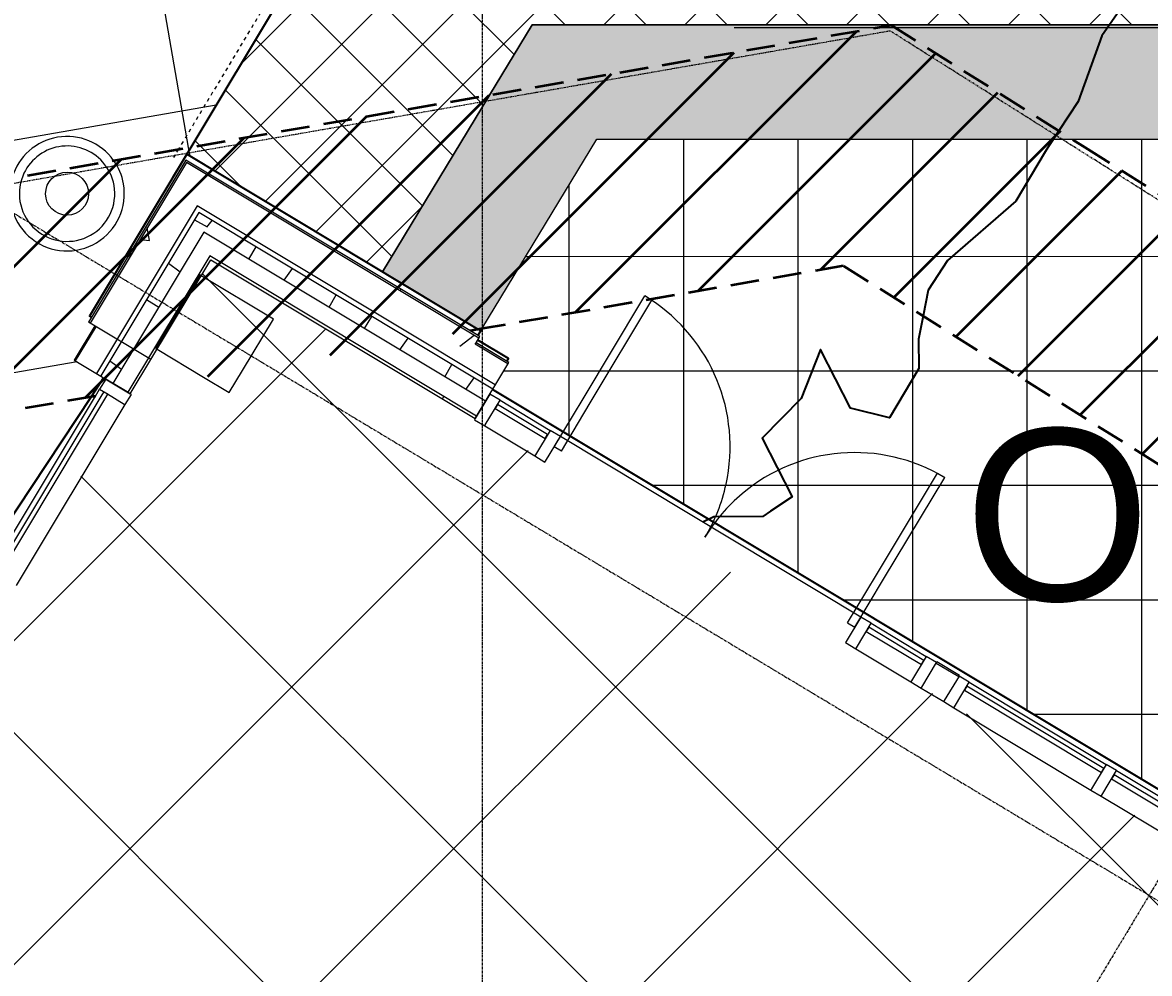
# Model space of a CAD drawing. Header units: inches. Extents: x 3268 to 7018, y 976 to 6708.
# Drawn here: x 5442.1 to 5678.3, y 5506.3 to 5705.6 of the extents above; entities that cross this region are included whole.
import ezdxf

# ---------------------------------------------------------------- set-up
doc = ezdxf.new("R2010")
doc.units = ezdxf.units.IN
doc.header["$MEASUREMENT"] = 0
for name, pattern in [('Double Dash 3_8_', [0.9999999999999999, 0.3749999999999999, -0.125, 0.125, -0.125, 0.125, -0.125]), ('Grid Line 1_2_', [0.8749999999999999, 0.4999999999999999, -0.125, 0.125, -0.125]), ('IMPORT-Dash 1_16_', [1.4999999999999996, 0.7499999999999998, -0.7499999999999998]), ('IMPORT-DASHED _2_', [8.999999999999996, 5.999999999999998, -2.999999999999999])]:
    doc.linetypes.add(name, pattern=pattern)
for name, color, linetype, lineweight in [('0-landscaping', 1, 'Continuous', 25), ('A-DETL-GENF', 92, 'Continuous', 9), ('A-DOOR', 31, 'Continuous', 9), ('A-FLOR', 192, 'Continuous', 9), ('A-GLAZ-CURT', 52, 'Continuous', 9), ('A-GLAZ-CWMG', 51, 'Continuous', 9), ('A-WALL', 113, 'Continuous', 9), ('A-WALL-PATT', 111, 'Continuous', 15), ('C-BLDG', 3, 'Continuous', 25), ('C-ESMT-STBK', 4, 'IMPORT-DASHED _2_', 35), ('C-PROP-LINE', 91, 'Double Dash 3_8_', 9), ('G-ANNO-TEXT', 231, 'Continuous', 9), ('L-PVMT-CONC-HATC', 252, 'Continuous', 15), ('L-SITE-PLANT-HATC', 81, 'Continuous', 13), ('L-SITE-SWLK', 220, 'Continuous', 25), ('L-SITE-TRSH-RECP', 2, 'Continuous', 15), ('L-SITE-WALL', 33, 'Continuous', 15), ('L-SITE-WALL-HATC', 71, 'Continuous', 15), ('S-COLS', 52, 'Continuous', 9), ('S-GRID', 1, 'Continuous', 9), ('site_dwg', 8, 'Continuous', 9)]:
    doc.layers.add(name, color=color, linetype=linetype, lineweight=lineweight)
doc.styles.add('Arial', font='arial.ttf', dxfattribs={"height": 36})
pattern_1 = [(45, (0, 0), (-32.04961485728027, 32.04961485728027), [])]
pattern_2 = [(49.99999999999999, (0, 0), (110.1714446362807, -9.63891797635685), [11.52, -126.72]), (355, (0, 0), (-21.31237393622492, 115.5371495156537), [9.216000000000001, -101.376]), (100.451, (9.181000000000001, -0.80323), (88.85991867697865, 105.897504039145), [9.79, -107.695]), (46.184, (0, 30.72), (163.9281911283317, -25.42496604507386), [17.28, -190.08]), (96.636, (13.661, 28.601), (143.5628771593347, 149.6257499721681), [14.686, -161.543]), (351.184, (0, 30.72), (143.5647285924248, 149.6237232332607), [13.824, -152.064]), (21, (15.36, 23.04), (91.68507647920484, -61.84256385372748), [11.52, -126.72]), (326, (15.36, 23.04), (37.37329933048201, 111.3835117876708), [9.216000000000001, -101.376]), (71.45100000000001, (23, 17.886), (129.0587647679424, 49.5399005406036), [9.79, -107.695]), (37.50000000000001, (0, 0), (1.867604689172044, 51.13223029288849), [5.069, -95.07799999999999, 5.069, -97.84299999999999, -101.76]), (37.50000000000001, (0, 0), (1.867604689172044, 51.13223029288849), [-203.059, 5.069, -96.691]), (7.499999999999999, (0, 0), (40.40721900969589, 60.58148342441334), [5.069, -53.606, 5.069, -92.774, -38.784]), (7.499999999999999, (0, 0), (40.40721900969589, 60.58148342441334), [-156.518, 5.069, -33.715]), (327.5, (-34.253, 0), (81.99472561414032, -3.464267954682455), [5.069, -33.331, 5.069, -114.739, -158.976]), (327.5, (-34.253, 0), (81.99472561414032, -3.464267954682455), [-158.208, 5.069, -153.907]), (317.5, (-49.613, 0), (89.57702895818312, 15.37635275430508), [5.069, -44.85100000000001, 5.069, -74.49600000000001, -112.896]), (317.5, (-49.613, 0), (89.57702895818312, 15.37635275430508), [-129.485, 5.069, -107.827])]

# ---------------------------------------------------------------- blocks, each defined once
blk = doc.blocks.new('WSP_5 Points - Structure_2022_rvt-1-Overall Retail Plan Opt 2')
at = {"layer": 'S-COLS', "color": 250, "lineweight": 13}
for p, q in [((5479.215346574208, 5652.743108434433), (5469.944661225826, 5637.314097021796)), ((5479.536784311033, 5652.549969156906), (5479.215346574208, 5652.743108434433)), ((5494.644357986846, 5643.472423086052), (5479.536784311033, 5652.549969156906)), ((5488.162998809938, 5632.685629990181), (5494.644357986846, 5643.472423086052)), ((5469.944661225826, 5637.314097021796), (5470.266098962652, 5637.120957744268)), ((5470.266098962652, 5637.120957744268), (5480.009897058334, 5631.266293188816)), ((5485.373672638464, 5628.043411673414), (5488.162998809938, 5632.685629990181)), ((5480.009897058334, 5631.266293188816), (5485.373672638464, 5628.043411673414))]:
    blk.add_line(p, q, dxfattribs=at)
blk = doc.blocks.new('Rectangular Mullion - 2_5_ x 6_ rectangular-V108-Overall Retail Plan Opt 2')
at = {"layer": 'A-GLAZ-CWMG'}
for p, q in [((-2.500000000000454, 3), (0, 3)), ((-2.500000000000454, -2.999999999966936), (-2.500000000000454, 3)), ((0, 3), (0, -2.999999999966936)), ((-2.500000000000454, -3.250000000000454), (-2.500000000000454, -2.999999999966936)), ((0, -3.250000000000454), (-2.500000000000454, -3.250000000000454)), ((0, -2.999999999966936), (0, -3.250000000000454))]:
    blk.add_line(p, q, dxfattribs=at)
blk = doc.blocks.new('System Panel - GLA-01 - Insulated Glass - Clear-7885789-Overall Retail Plan Opt 2')
at = {"layer": 'A-GLAZ-CURT'}
for p, q in [((16.74999999999909, -0.9999999999990904), (-16.74999999999909, -0.9999999999990904)), ((-16.74999999999909, -0.9999999999990904), (-16.74999999999909, -1.999999999999545)), ((-16.74999999999909, -1.999999999999545), (16.74999999999909, -1.999999999999545)), ((16.74999999999909, -1.999999999999545), (16.74999999999909, -0.9999999999990904))]:
    blk.add_line(p, q, dxfattribs=at)
blk = doc.blocks.new('Rectangular Mullion - 2_5_ x 6_ rectangular-7829085-Overall Retail Plan Opt 2')
at = {"layer": 'A-GLAZ-CWMG'}
for p, q in [((-1.250000000000909, 3), (1.250000000000909, 3)), ((-1.250000000000909, -2.999999999966936), (-1.250000000000909, 3)), ((1.250000000000909, 3), (1.250000000000909, -2.999999999966936)), ((-1.250000000000909, -3.250000000000454), (-1.250000000000909, -2.999999999966936)), ((1.250000000000909, -3.250000000000454), (-1.250000000000909, -3.250000000000454)), ((1.250000000000909, -2.999999999966936), (1.250000000000909, -3.250000000000454))]:
    blk.add_line(p, q, dxfattribs=at)
blk = doc.blocks.new('System Panel - Slab Edge Cover-V123-Overall Retail Plan Opt 2')
at = {"layer": 'A-GLAZ-CURT'}
for p, q in [((2.749999999998181, -2.874999999996362), (-2.749999999996134, -2.874999999996362)), ((-2.749999999996134, -2.874999999996362), (-2.749999999996816, -3.124999999998181)), ((-2.749999999996816, -3.124999999998181), (2.749999999997498, -3.124999999998181)), ((2.749999999997498, -3.124999999998181), (2.749999999998181, -2.874999999996362))]:
    blk.add_line(p, q, dxfattribs=at)
blk = doc.blocks.new('System Panel - GLA-01 - Insulated Glass - Clear-10003952-Overall Retail Plan Opt 2')
at = {"layer": 'A-GLAZ-CURT'}
for p, q in [((5.499999999992951, -0.9999999999963619), (-7.999999999991359, -0.9999999999963619)), ((-7.999999999991359, -0.9999999999963619), (-7.999999999992041, -1.999999999998181)), ((-7.999999999992041, -1.999999999998181), (5.499999999991586, -1.999999999998181)), ((5.499999999991586, -1.999999999998181), (5.499999999992951, -0.9999999999963619))]:
    blk.add_line(p, q, dxfattribs=at)
blk = doc.blocks.new('Rectangular Mullion - 2_5_ x 6_ rectangular-10003947-Overall Retail Plan Opt 2')
at = {"layer": 'A-GLAZ-CWMG'}
for p, q in [((6036.625343047515, 4693.898582565569), (6036.625343047515, 4680.398582565587)), ((6042.875343047515, 4693.898582565569), (6042.875343047515, 4680.398582565587))]:
    blk.add_line(p, q, dxfattribs=at)
blk = doc.blocks.new('Rectangular Mullion - 2_5_ x 6_ rectangular-V124-Overall Retail Plan Opt 2')
at = {"layer": 'A-GLAZ-CWMG'}
blk.add_line((5630.443761743059, 5566.104955346334), (5635.158181896916, 5563.272245934332), dxfattribs=at)
blk = doc.blocks.new('Rectangular Mullion - 2_5_ x 6_ rectangular-7883299-Overall Retail Plan Opt 2')
at = {"layer": 'A-GLAZ-CWMG'}
for p, q in [((6004.876172864578, 2089.898582565581), (6004.876172864579, 2056.398582565581)), ((6011.126172864578, 2089.898582565581), (6011.126172864579, 2056.398582565581))]:
    blk.add_line(p, q, dxfattribs=at)
blk = doc.blocks.new('Rectangular Mullion - 2_5_ x 6_ rectangular-10003881-Overall Retail Plan Opt 2')
at = {"layer": 'A-GLAZ-CWMG'}
for p, q in [((-1.249999999998863, 2.999999999997271), (1.250000000002274, 3)), ((-1.250000000000173, -2.99999999994123), (-1.249999999998863, 2.999999999997271)), ((1.250000000002274, 3), (1.250000000000309, -2.999999999940867)), ((-1.250000000000227, -3.250000000001819), (-1.250000000000173, -2.99999999994123)), ((1.250000000000227, -3.250000000001819), (-1.250000000000227, -3.250000000001819)), ((1.250000000000309, -2.999999999940867), (1.250000000000227, -3.250000000001819))]:
    blk.add_line(p, q, dxfattribs=at)
blk = doc.blocks.new('System Panel - GLA-01 - Insulated Glass - Clear-10003953-Overall Retail Plan Opt 2')
at = {"layer": 'A-GLAZ-CURT'}
for p, q in [((7.375000000001136, -0.9999999999963619), (-4.874999999999317, -0.9999999999963619)), ((-4.874999999999317, -0.9999999999963619), (-4.875000000000681, -1.999999999992724)), ((-4.875000000000681, -1.999999999992724), (7.374999999999772, -1.999999999995452)), ((7.374999999999772, -1.999999999995452), (7.375000000001136, -0.9999999999963619))]:
    blk.add_line(p, q, dxfattribs=at)
blk = doc.blocks.new('Rectangular Mullion - 2_5_ x 6_ rectangular-10003704-Overall Retail Plan Opt 2')
at = {"layer": 'A-GLAZ-CWMG'}
for p, q in [((-1.249999999999545, 3), (1.250000000000227, 3)), ((-1.2500000000002, -2.99999999994009), (-1.249999999999545, 3)), ((1.250000000000227, 3), (1.250000000000227, -2.999999999940075)), ((-1.250000000000227, -3.250000000001819), (-1.2500000000002, -2.99999999994009)), ((1.250000000000227, -3.250000000001819), (-1.250000000000227, -3.250000000001819)), ((1.250000000000227, -2.999999999940075), (1.250000000000227, -3.250000000001819))]:
    blk.add_line(p, q, dxfattribs=at)
blk = doc.blocks.new('Rectangular Mullion - 2_5_ x 6_ rectangular-10003948-Overall Retail Plan Opt 2')
at = {"layer": 'A-GLAZ-CWMG'}
for p, q in [((5542.160140361304, 5626.442565472364), (5552.660439794906, 5620.133349054715)), ((5538.941152393117, 5621.085269842975), (5549.441451826719, 5614.776053425328))]:
    blk.add_line(p, q, dxfattribs=at)
blk = doc.blocks.new('System Panel - GLA-01 - Insulated Glass - Clear-11423244-Overall Retail Plan Opt 2')
at = {"layer": 'A-GLAZ-CURT'}
for p, q in [((22.12500000000818, -1.000000000000455), (-22.12500000000272, -1.000000000001137)), ((-22.12500000000272, -1.086485735616183), (-22.12500000000272, -2.000000000000227)), ((-22.12500000000272, -2.000000000000227), (-21.33437545065939, -2.000000000000264)), ((-21.33437545065939, -2.000000000000264), (22.12500000000545, -2.000000000002273)), ((22.12500000000545, -2.000000000002273), (22.12500000000818, -1.000000000000455))]:
    blk.add_line(p, q, dxfattribs=at)
blk = doc.blocks.new('Rectangular Mullion - 2_5_ x 6_ rectangular-7883241-Overall Retail Plan Opt 2')
at = {"layer": 'A-GLAZ-CWMG'}
for p, q in [((5435.444026098335, 5590.816920500763), (5457.381506137287, 5627.327018423405)), ((5457.381506137287, 5627.327018423405), (5458.23446090723, 5628.746573546368)), ((5440.801321727697, 5587.597932532532), (5463.591756536593, 5625.527585578137))]:
    blk.add_line(p, q, dxfattribs=at)
blk = doc.blocks.new('Rectangular Mullion - 2_5_ x 6_ rectangular-7833227-Overall Retail Plan Opt 2')
at = {"layer": 'A-GLAZ-CWMG'}
for p, q in [((-2.728484105318784e-12, 2.999999999999317), (-2.500000000001819, 3.000000000001364)), ((-2.500000000001819, 3.000000000001364), (-2.500000000001819, 1.086485735615169)), ((-4.824876042426964e-12, -1.802098565054245), (-2.728484105318784e-12, 2.999999999999317)), ((-2.500000000001819, 1.086485735615169), (-2.500000000001819, -2.999999999147029)), ((-5.347828846044117e-12, -2.999999999127103), (-4.824876042426964e-12, -1.802098565054245)), ((-2.500000000001819, -2.999999999147029), (-2.500000000001819, -3.249999999998408)), ((-2.500000000001819, -3.249999999998408), (-5.456968210637569e-12, -3.24999999999909)), ((-5.456968210637569e-12, -3.24999999999909), (-5.347828846044117e-12, -2.999999999127103))]:
    blk.add_line(p, q, dxfattribs=at)
blk = doc.blocks.new('Curtain Wall-Ext Dbl Door-Framed - SEE ELEV-10003879-Overall Retail Plan Opt 2')
at = {"layer": 'A-DOOR'}
for p, q in [((-34.99999999999964, -0.4999999999999875), (-36.7499999999997, -0.4999999999999875)), ((-36.74999999999964, -0.4999999999999902), (-36.74999999999964, -12.25217547399327)), ((-34.99999999999964, -0.4999999999999875), (-34.99999999999964, -12.25213764880445)), ((34.99999999999955, -0.4999999999997903), (36.74999999999982, -0.4999999999997903)), ((34.99999999999955, -0.4999999999997903), (34.99999999999955, -12.25062464123955)), ((36.74999999999979, -0.4999999999983222), (36.74999999999979, -12.25058681605038)), ((-36.74999999999964, -12.25217547399327), (-36.74999999999964, -37.12499999999982)), ((-34.99999999999964, -12.25213764880445), (-34.99999999999964, -37.12499999999982)), ((34.99999999999955, -12.25062464123955), (34.99999999999955, -37.37499999999984)), ((36.74999999999979, -12.25058681605038), (36.74999999999979, -36.14759133434913)), ((-34.99999999999964, -37.12499999999982), (-36.74999999999969, -37.12499999999982)), ((34.99999999999955, -37.37499999999984), (35.33181063913316, -37.37499999999984)), ((35.33181063913316, -37.37499999999984), (36.74999999999994, -37.37499999999984)), ((36.74999999999979, -36.14759133434913), (36.74999999999979, -37.37499999999984))]:
    blk.add_line(p, q, dxfattribs=at)
for centre, radius, start, end in [((-36.7499999999997, -0.5000000000001074), 36.62499999999968, 341.1415396361064, 5.025276396712356e-13), ((36.74999999999996, -0.4999999999998783), 36.87499999999999, 179.9999999999997, 198.7230102812093), ((-36.7499999999997, -0.5000000000001074), 36.62499999999969, 269.9999999999997, 341.1415396361064), ((36.74999999999996, -0.4999999999998783), 36.87499999999994, 198.723010281209, 268.0653557609938), ((36.74999999999996, -0.4999999999998783), 36.87499999999996, 268.0653557609938, 269.9999999999992)]:
    blk.add_arc(centre, radius, start, end, dxfattribs=at)
blk = doc.blocks.new('site_dwg_dec1-V210-Overall Retail Plan Opt 2')
at = {"layer": '0-landscaping', "color": 213}
blk.add_line((41.58170977086086, -109.2667473764928), (38.89450158496413, -109.9919228979183), dxfattribs=at)
at = {"layer": '0-landscaping', "color": 130}
blk.add_line((13.15395393323899, -113.7571420526914), (10.21758799939738, -116.0023611240748), dxfattribs=at)
at = {"layer": '0-landscaping', "color": 213, "flags": 128}
for points in [[(101.2580483883616, -1.482540039600621), (105.454477611373, -8.676055612999674), (110.6019441858447, -13.19745785703344), (114.7199401311521, -16.81459957960032), (119.742854774437, -19.40152136094911), (118.3068144204974, -27.26535620114441), (111.9724258052705, -34.47684765727933), (113.1265473455243, -37.31559033633345), (111.6904930847198, -45.17949820201499), (107.5396966369084, -56.13399286589662), (101.3299305751172, -65.27994157050124), (96.02508321279346, -73.39567033511081), (94.46444866163647, -79.32507283475239), (88.78581816499191, -81.63733361044136), (85.58967954539203, -85.36948232106145), (79.36483335836074, -84.88977620523359), (76.46545392851685, -85.66848025415378), (72.77945402138029, -89.47842627422902), (70.31394303901315, -96.43800059293459), (63.31276886607531, -101.2729120204279), (54.88947196641322, -103.296069163506), (46.3427058971448, -107.9819351812551), (41.58170977086086, -109.2667473764928)], [(-23.85048828919673, -122.2535803848443), (-25.16034856125577, -122.0791094302301), (-30.30784349119829, -117.5576822782357), (-31.92060392841102, -117.1176050060198)]]:
    blk.add_lwpolyline(points, dxfattribs=at)
at = {"layer": '0-landscaping', "color": 130, "flags": 128}
for points in [[(10.21758799939738, -116.0023611240748), (7.599903721817213, -118.0039082048209), (4.885189898592329, -121.0945198974263), (-2.727858282323609, -123.5327151822973), (-5.940907171126923, -118.8853784289498), (-3.599976476820018, -109.9912987397623), (-10.18352567227691, -113.3337794553703), (-17.92108351260856, -113.8374461562201), (-20.26208483139606, -122.731549058434), (-23.85048828919673, -122.2535803848443)], [(38.89450158496413, -109.9919228979183), (38.17660610735231, -110.185655646292), (30.5635579252031, -112.6238509327126), (17.92766572879583, -112.4751012213859), (13.15395393323899, -113.7571420526914)]]:
    blk.add_lwpolyline(points, dxfattribs=at)
blk = doc.blocks.new('site_dwg_mmcite prax-V269-Overall Retail Plan Opt 2')
at = {"layer": 'L-SITE-TRSH-RECP', "color": 53}
blk.add_circle((3485.56735143112, 948.4859774520154), 4.5, dxfattribs=at)
for radius, start, end in [(11.99999999999947, 25.72689551335261, 153.6025795273956), (10.00000000000002, 31.47902084662966, 148.5476426958984), (12.00000000000012, 153.6025795273944, 0), (9.999999999999853, 148.5476426958992, 0), (9.999999999999545, 0, 31.47902084662827), (12, 0, 25.72689551335366)]:
    blk.add_arc((3485.56735143112, 948.4859774520154), radius, start, end, dxfattribs=at)
blk = doc.blocks.new('site_dwg-12440225-Overall Retail Plan Opt 2')
at = {"layer": 'C-ESMT-STBK'}
h = blk.add_hatch(dxfattribs=at)
h.set_pattern_fill('FP_236', color=43, style=0, pattern_type=2)
h.set_pattern_definition([(41.19300000000002, (24349227.445, 9821790.73), (-9.878962955707756, 11.2874306606842), [])])
h.paths.add_polyline_path([(24340754.41764874, 9814238.256800799), (24341007.28369483, 9818038.207201697), (24340597.61508091, 9818336.289935663), (24339080.54507963, 9818175.041572), (24339041.04656363, 9818170.586227996), (24338991.68861391, 9818164.27902802), (24338951.70183868, 9818158.637384389), (24338912.96937073, 9818152.689061128), (24338874.36010189, 9818146.280125272), (24338835.87236292, 9818139.411975248), (24338797.50579851, 9818132.085986648), (24338766.50818425, 9818125.853604812), (24338766.89231019, 9818124.002092425), (24338807.18576453, 9818132.259389622), (24338846.06993594, 9818139.731584428), (24338885.04424, 9818146.727429258), (24338924.10287013, 9818153.245822722), (24338956.51865115, 9818158.316607647), (24338953.32382087, 9818110.342748318), (24338969.07279708, 9818112.710400388), (24339007.86497075, 9818118.055290567), (24339046.71994471, 9818122.92269113), (24339092.45343486, 9818128.037917001), (24340292.99008468, 9818255.650188034), (24340584.31472673, 9818286.605874758), (24340934.68922023, 9818031.666679043), (24340687.3560084, 9814314.861073798), (24339595.34670922, 9814726.863514047), (24339587.50957331, 9814715.68687136), (24338715.45843181, 9815327.180653278), (24338691.60180446, 9815293.158049863), (24339013.48739237, 9815068.288049085), (24339549.36884944, 9814692.907733086), (24340725.61240819, 9814249.124683892)])
h.paths.add_polyline_path([(24338722.46981283, 9815337.179779818), (24338763.80719084, 9815396.132170605), (24338658.92817304, 9815468.79891386), (24338617.74228099, 9815409.741564125), (24338722.19139668, 9815337.372683933)])
at = {"layer": 'L-SITE-PLANT-HATC'}
h = blk.add_hatch(dxfattribs=at)
h.set_pattern_fill('FP_237', color=253, style=0, pattern_type=2)
h.set_pattern_definition([(41.19300000000002, (24341092.243, 9818110.422), (-7.903170364566204, 9.029944528547365), []), (131.193, (24341092.243, 9818110.422), (-9.029944528547368, -7.903170364566201), [])])
h.paths.add_polyline_path([(24340487.80166163, 9818291.764966052), (24340522.53403351, 9818341.367933875), (24340719.61740616, 9818328.25407207), (24340717.80129753, 9818339.060967408), (24340715.51346658, 9818349.777919719), (24340712.75830676, 9818360.384348514), (24340709.54110903, 9818370.85988554), (24340705.86805154, 9818381.184413916), (24340701.74618797, 9818391.33810674), (24340697.18343378, 9818401.301465185), (24340692.18855114, 9818411.055355938), (24340686.77113207, 9818420.581047934), (24340680.94158001, 9818429.86024834), (24340674.71108986, 9818438.875137674), (24340659.14423063, 9818436.041794501), (24340643.66497356, 9818432.76345042), (24340628.28603691, 9818429.042799026), (24340613.02005652, 9818424.882897332), (24340597.87957543, 9818420.287163252), (24340582.87703356, 9818415.259372795), (24340568.0247575, 9818409.803656956), (24340553.33495038, 9818403.924498336), (24340538.81968182, 9818397.626727449), (24340524.49087806, 9818390.915518748), (24340510.36031212, 9818383.796386389), (24340492.17051494, 9818373.808016665), (24340482.74016184, 9818368.358078314), (24340448.62948303, 9818318.997265486), (24340487.62954218, 9818291.884622619)])
at = {"layer": 'L-SITE-WALL-HATC'}
blk.add_hatch(color=10, dxfattribs=at).paths.add_polyline_path([(24340694.46236713, 9818251.14236174), (24340718.5565092, 9818249.53914557), (24340720.4291099, 9818262.665109638), (24340721.15735947, 9818269.12477316), (24340721.87553877, 9818278.979347268), (24340722.2038569, 9818288.854600154), (24340722.14180128, 9818298.735114384), (24340721.68946877, 9818308.605464315), (24340720.84756561, 9818318.45024016), (24340719.61740616, 9818328.254072066), (24340522.48187843, 9818341.293448685), (24340487.80166163, 9818291.764966052), (24340507.50772165, 9818278.065413298), (24340534.43595243, 9818316.522912517), (24340697.82751603, 9818305.650892435), (24340698.18548477, 9818296.534206303), (24340698.17530148, 9818287.410500698), (24340697.79698276, 9818278.294636363), (24340697.0511448, 9818269.201461261), (24340695.93900244, 9818260.145786412), (24340694.59042127, 9818251.923140656)])
at = {"layer": 'C-BLDG', "color": 213}
blk.add_line((24340427.99944348, 9818273.499306703), (24340425.09130187, 9818269.687050369), dxfattribs=at)
at = {"layer": 'C-BLDG', "color": 213, "flags": 128}
for points in [[(24340507.03473883, 9818278.394227855), (24340448.49147371, 9818319.093208145), (24340425.87306986, 9818286.557866871), (24340426.26917328, 9818286.282497782)], [(24340512.5699371, 9818271.334214775), (24340512.93370908, 9818271.857480945), (24340506.75398506, 9818276.153593669)], [(24340506.85775758, 9818277.132691542), (24340507.50668265, 9818278.066134907), (24340507.03473883, 9818278.394227855)], [(24340425.09130187, 9818269.687050369), (24340370.40536488, 9818197.999754062), (24340367.93678671, 9818199.715897063), (24340367.29006803, 9818198.7856275)], [(24340703.91263772, 9818140.13132558), (24340703.42454004, 9818139.429223673), (24340696.8558907, 9818143.995715307), (24340692.71750766, 9818138.042876838), (24340509.18392205, 9818265.634492503)]]:
    blk.add_lwpolyline(points, dxfattribs=at)
at = {"layer": 'C-ESMT-STBK', "color": 43}
for p, q in [((24340597.63790768, 9818336.269306479), (24340636.50722033, 9818307.987249743)), ((24340508.41678122, 9818278.544354998), (24340505.30323588, 9818278.21351469)), ((24340426.05726568, 9818269.792965673), (24340176.86366718, 9818243.314055702))]:
    blk.add_line(p, q, dxfattribs=at)
at = {"layer": 'C-ESMT-STBK', "color": 210}
for p, q in [((24340636.50722033, 9818307.987249743), (24340693.71601694, 9818266.361033035)), ((24340584.30598019, 9818286.608218914), (24340508.41678122, 9818278.544354998))]:
    blk.add_line(p, q, dxfattribs=at)
at = {"layer": 'C-ESMT-STBK', "color": 43, "flags": 128}
blk.add_lwpolyline([(24339081.42672932, 9818175.138684813), (24339340.93540259, 9818202.759296682), (24340597.60633438, 9818336.292279817)], dxfattribs=at)
at = {"layer": 'C-ESMT-STBK', "color": 210, "flags": 128}
blk.add_lwpolyline([(24340931.37457607, 9817981.989569474), (24340934.6804737, 9818031.669023197), (24340584.30990588, 9818286.605362503)], dxfattribs=at)
at = {"layer": 'L-PVMT-CONC-HATC', "color": 53}
for p, q in [((24340427.80126689, 9818519.112102725), (24340448.91277489, 9818320.488931581)), ((24340594.54269587, 9818335.963466156), (24340564.72256832, 9818337.947687484)), ((24340598.24923348, 9818335.71683438), (24340594.54269587, 9818335.963466156)), ((24340657.97908287, 9818331.742430145), (24340598.41816886, 9818335.705593476)), ((24340448.91277489, 9818320.488931581), (24340449.10657621, 9818318.665592726)), ((24340552.54005402, 9818313.579062633), (24340552.65527029, 9818315.31060519)), ((24340576.48701133, 9818311.984309465), (24340576.60231574, 9818313.717176782)), ((24340600.43396863, 9818310.389556294), (24340600.54936119, 9818312.123748373)), ((24340624.38092593, 9818308.794803126), (24340624.49640664, 9818310.530319966)), ((24340528.03321028, 9818306.759489866), (24340528.07874978, 9818307.443886213)), ((24340648.32788324, 9818307.200049957), (24340648.4434521, 9818308.936891558)), ((24340518.413419, 9818292.922939524), (24340517.93343662, 9818292.954877391)), ((24340518.77741523, 9818268.84564769), (24340511.74204515, 9818269.313778866)), ((24340524.58437209, 9818254.928177927), (24340525.21272946, 9818264.371528188)), ((24340547.57398917, 9818238.94591301), (24340548.20227344, 9818248.388164634)), ((24340557.03552055, 9818242.24689449), (24340541.3216774, 9818243.292488366)), ((24340570.56360628, 9818222.963648738), (24340571.19181741, 9818232.404801076)), ((24340595.29362587, 9818215.648141293), (24340579.58282659, 9818216.69353263)), ((24340593.55322332, 9818206.981383178), (24340594.18136138, 9818216.421437522)), ((24340616.54284044, 9818190.999118887), (24340617.17090536, 9818200.438073963)), ((24340633.5517312, 9818189.049388088), (24340617.84397366, 9818190.09457703)), ((24340639.53245747, 9818175.016853344), (24340640.16044933, 9818184.454710409))]:
    blk.add_line(p, q, dxfattribs=at)
at = {"layer": 'L-PVMT-CONC-HATC', "color": 10}
for p, q in [((24340550.50622758, 9818283.013438152), (24340552.54005402, 9818313.579062633)), ((24340574.73057499, 9818285.58747825), (24340576.48701133, 9818311.984309465)), ((24340598.18011042, 9818276.517155882), (24340600.43396863, 9818310.389556294)), ((24340621.12241794, 9818259.823893279), (24340624.38092593, 9818308.794803126)), ((24340647.83222459, 9818299.750979614), (24340648.32788324, 9818307.200049957)), ((24340526.28188016, 9818280.439398058), (24340528.03321028, 9818306.759489866)), ((24340644.06472547, 9818243.13063068), (24340647.83222459, 9818299.750979614)), ((24340671.18724357, 9818282.757420247), (24340518.413419, 9818292.922939524)), ((24340571.19181741, 9818232.404801076), (24340574.73057499, 9818285.58747825)), ((24340548.20227344, 9818248.388164634), (24340550.50622758, 9818283.013438152)), ((24340525.21272946, 9818264.371528188), (24340526.28188016, 9818280.439398058)), ((24340594.18136138, 9818216.421437522), (24340598.18011042, 9818276.517155882)), ((24340617.77675057, 9818262.258264972), (24340518.77741523, 9818268.84564769)), ((24340693.10897813, 9818257.245683702), (24340617.77675057, 9818262.258264972)), ((24340617.17090536, 9818200.438073963), (24340621.12241794, 9818259.823893279)), ((24340640.16044933, 9818184.454710409), (24340644.06472547, 9818243.13063068)), ((24340654.16128792, 9818235.784178358), (24340557.03552055, 9818242.24689449)), ((24340690.54582527, 9818209.310091747), (24340595.29362587, 9818215.648141293)), ((24340726.93036262, 9818182.83600513), (24340633.5517312, 9818189.049388088))]:
    blk.add_line(p, q, dxfattribs=at)
at = {"layer": 'L-PVMT-CONC-HATC', "color": 53, "flags": 128}
for points in [[(24340455.34993155, 9818328.958724745), (24340277.18571055, 9818310.02178323), (24339681.74937959, 9818271.501359355)], [(24340422.65742832, 9818277.21348686), (24340282.25901745, 9818262.290644998), (24340177.38508236, 9818251.143673034)]]:
    blk.add_lwpolyline(points, dxfattribs=at)
at = {"layer": 'L-SITE-PLANT-HATC', "color": 253}
blk.add_line((24340482.74016184, 9818368.358078314), (24340449.50556432, 9818320.551920975), dxfattribs=at)
at = {"layer": 'L-SITE-PLANT-HATC', "color": 253, "flags": 128}
for points in [[(24340512.65721235, 9818327.26237137), (24340522.53403351, 9818341.367933875), (24340719.61740616, 9818328.25407207)], [(24340449.50556432, 9818320.551920975), (24340448.49147463, 9818319.093208225), (24340487.80166163, 9818291.764966052), (24340512.65721235, 9818327.26237137)]]:
    blk.add_lwpolyline(points, dxfattribs=at)
at = {"layer": 'L-SITE-SWLK', "color": 213}
for p, q in [((24340449.50556431, 9818320.551920975), (24340482.74016184, 9818368.35807831)), ((24340445.2425326, 9818314.419782188), (24340449.50556431, 9818320.551920975))]:
    blk.add_line(p, q, dxfattribs=at)
at = {"layer": 'L-SITE-WALL', "color": 53, "linetype": 'IMPORT-Dash 1_16_'}
for p, q in [((24340481.31612208, 9818369.883534335), (24340446.82286153, 9818320.266858835)), ((24340446.82286153, 9818320.266858835), (24340445.65201368, 9818318.58265801))]:
    blk.add_line(p, q, dxfattribs=at)
at = {"layer": 'L-SITE-WALL', "color": 53}
blk.add_line((24340633.87538148, 9818309.906246113), (24340697.82751603, 9818305.650892435), dxfattribs=at)
at = {"layer": 'L-SITE-WALL', "color": 53, "flags": 128}
for points in [[(24340719.61740616, 9818328.254072066), (24340522.53403351, 9818341.367933875), (24340512.65721235, 9818327.26237137)], [(24340512.65721235, 9818327.26237137), (24340487.80166163, 9818291.764966052), (24340507.0347397, 9818278.394227944)], [(24340507.79448761, 9818278.474957533), (24340534.43595243, 9818316.522912517), (24340633.87538148, 9818309.906246113)], [(24340507.0347397, 9818278.394227944), (24340507.50772165, 9818278.065413298), (24340507.79448761, 9818278.474957533)]]:
    blk.add_lwpolyline(points, dxfattribs=at)
at = {"xscale": 1.500000000000001, "yscale": 1.500000000000001, "zscale": 1.500000000000001, "rotation": 37.81158375857705}
blk.add_blockref('site_dwg_dec1-V210-Overall Retail Plan Opt 2', (24340481.46324755, 9818403.085097006), dxfattribs=at)
at = {"rotation": 6.054461454844256}
blk.add_blockref('site_dwg_mmcite prax-V269-Overall Retail Plan Opt 2', (24337056.82679409, 9817001.686849555), dxfattribs=at)
blk = doc.blocks.new('Family - ___-10568875-Overall Retail Plan Opt 2')
at = {"layer": 'C-PROP-LINE'}
for p, q in [((5623.959038603503, 5703.858906817217), (4121.824359715941, 5442.397425769841)), ((5662.709810211773, 5679.424567765584), (5623.959038603503, 5703.858906817217)), ((5724.678963585286, 5640.349854116578), (5662.709810211773, 5679.424567765584))]:
    blk.add_line(p, q, dxfattribs=at)

msp = doc.modelspace()

# ---------------------------------------------------------------- block references
at = {"lineweight": 5}
msp.add_blockref('WSP_5 Points - Structure_2022_rvt-1-Overall Retail Plan Opt 2', (0, 0), dxfattribs=at)

# ---------------------------------------------------------------- next in the draw order: hatches: boundary and pattern name
at = {"layer": 'A-DETL-GENF'}
h = msp.add_hatch(dxfattribs=at)
h.set_pattern_fill('FP_53', style=0, pattern_type=2)
h.set_pattern_definition([(45, (0, 0), (-33.94112549695429, 33.94112549695429), []), (135, (0, 0), (-33.94112549695429, -33.94112549695428), [])])
h.paths.add_polyline_path([(5982.148376340589, 4931.14858256559), (6012.875343047521, 4931.14858256559), (6012.875343047521, 5128.148582565592), (5951.875343047515, 5128.148582565592), (5951.875343047515, 5193.123595554598), (6031.4013022206, 5325.477017720611), (5481.532556851304, 5655.871492447113), (5325.550396021693, 5396.273582565686), (5288.562843047534, 5396.273582565686), (5288.562843047534, 5232.574138939863), (5097.00034304753, 5232.574138939863), (5097.00034304753, 5165.324138939862), (5029.750343047529, 5165.324138939862), (5029.750343047529, 4931.148582565593), (5940.854376340589, 4931.14858256559)])
at = {"layer": 'A-WALL-PATT', "lineweight": 9}
h = msp.add_hatch(dxfattribs=at)
h.set_pattern_fill('FP_16', color=256, style=0, pattern_type=2)
h.set_pattern_definition(pattern_1)
h.paths.add_polyline_path([(5456.228140179724, 5642.6392308585), (5476.636523896941, 5676.604485146385), (5476.315086159178, 5676.797624424476), (5455.906702441962, 5642.832370136593)])
h = msp.add_hatch(dxfattribs=at)
h.set_pattern_fill('FP_16', color=256, style=0, pattern_type=2)
h.set_pattern_definition(pattern_1)
h.paths.add_polyline_path([(5517.158831402108, 5651.818738850449), (5517.3519706802, 5652.140176588213), (5476.636523896941, 5676.604485146385), (5476.443384618847, 5676.283047408624), (5510.413916744159, 5655.871492447113)])
h = msp.add_hatch(dxfattribs=at)
h.set_pattern_fill('FP_8', color=256, style=0, pattern_type=2)
h.set_pattern_definition(pattern_2)
h.paths.add_polyline_path([(5461.906873546848, 5639.227103612177), (5482.122117985998, 5672.870920162344), (5476.443384618847, 5676.283047408622), (5456.228140179724, 5642.6392308585)])
h = msp.add_hatch(dxfattribs=at)
h.set_pattern_fill('FP_108', color=256, angle=-95.00000000000159, style=0, pattern_type=2)
h.set_pattern_definition([(323.9999999999984, (5466.110614037926, 5659.815375742208), (56.42738422007957, 77.66563145999338), []), (328.9999999999984, (5461.166559844187, 5651.585963057857), (49.4436551913675, 82.28806086740141), []), (320.9999999999984, (5456.222592806191, 5643.357546568204), (60.41475754078647, 74.60601229986753), []), (335.9999999999984, (5451.277542417751, 5635.128221039596), (39.04671773527927, 87.70036393368859), []), (324.9999999999984, (5446.333575379755, 5626.899804549942), (55.06333788970262, 78.63859625174167), []), (333.9999999999984, (5441.38861214706, 5618.671475216032), (42.08363009175384, 86.28422844471886), []), (326.9999999999984, (5436.444557953319, 5610.44206253168), (52.28534736144485, 80.51237452275925), []), (332.9999999999984, (5431.500590915322, 5602.213646042026), (43.58308797499887, 85.5366263220821), []), (322.9999999999984, (5426.555540526885, 5593.984320513418), (57.77424222259877, 76.66900896453852), []), (330.9999999999984, (5421.611573488887, 5585.755904023765), (46.54172354365069, 83.9634918853807), [])])
h.paths.add_polyline_path([(5465.33554274964, 5637.166951312507), (5481.623621867565, 5664.274867194882), (5479.052119965458, 5665.81998141961), (5462.764040847545, 5638.712065537258)])
h = msp.add_hatch(dxfattribs=at)
h.set_pattern_fill('FP_18', color=256, angle=-95.0000000000012, style=0, pattern_type=2)
h.set_pattern_definition([(233.9999999999988, (5503.36970783543, 5660.541795996597), (77.66563145999379, -56.42738422007902), []), (238.9999999999988, (5495.140295151077, 5665.485850190337), (82.28806086740177, -49.44365519136691), []), (230.9999999999988, (5486.911965817168, 5670.430813423033), (74.60601229986796, -60.41475754078595), []), (245.9999999999988, (5478.682553132816, 5675.374867616772), (87.70036393368889, -39.04671773527864), []), (234.9999999999988, (5470.454136643161, 5680.318834654769), (78.63859625174207, -55.06333788970205), []), (243.9999999999988, (5462.225807309253, 5685.263797887465), (86.28422844471918, -42.08363009175322), []), (236.9999999999988, (5453.996394624901, 5690.207852081204), (80.51237452275964, -52.28534736144427), []), (242.9999999999988, (5445.767978135247, 5695.151819119201), (85.53662632208243, -43.58308797499826), []), (232.9999999999988, (5437.538652606638, 5700.09686950764), (76.66900896453892, -57.77424222259823), []), (240.9999999999988, (5429.310236116985, 5705.040836545635), (83.96349188538105, -46.5417235436501), [])])
h.paths.add_polyline_path([(5511.68655185619, 5642.711336280488), (5513.231666080918, 5645.282838182595), (5481.623621867565, 5664.274867194882), (5480.078507642813, 5661.703365292788), (5489.784373963546, 5655.871492447113)])
h = msp.add_hatch(dxfattribs=at)
h.set_pattern_fill('FP_8', color=256, style=0, pattern_type=2)
h.set_pattern_definition(pattern_2)
h.paths.add_polyline_path([(5534.318719372653, 5633.779091685411), (5537.730846618932, 5639.457825052562), (5517.158831402081, 5651.818738850402), (5513.746704155801, 5646.14000548325), (5527.914376340588, 5637.627209204121)])
h = msp.add_hatch(dxfattribs=at)
h.set_pattern_fill('FP_16', color=256, style=0, pattern_type=2)
h.set_pattern_definition(pattern_1)
h.paths.add_polyline_path([(5537.730846618932, 5639.457825052562), (5537.923852360914, 5639.779040548916), (5517.351970680173, 5652.140176588166), (5517.158831402081, 5651.818738850402), (5537.196254258938, 5639.779040548916)])
h = msp.add_hatch(dxfattribs=at)
h.set_pattern_fill('FP_90', color=256, angle=-95.00000000000213, style=0, pattern_type=2)
h.set_pattern_definition([(233.9999999999979, (5527.638184394621, 5645.96017141279), (77.66563145999287, -56.4273842200803), []), (238.9999999999978, (5519.40877171027, 5650.90422560653), (82.28806086740096, -49.44365519136826), []), (230.9999999999978, (5511.180355220617, 5655.848192644527), (74.60601229986698, -60.41475754078717), []), (245.9999999999979, (5502.952025886706, 5660.793155877222), (87.70036393368824, -39.04671773528008), []), (234.9999999999979, (5494.722613202355, 5665.737210070963), (78.63859625174118, -55.06333788970334), []), (243.9999999999979, (5486.494196712702, 5670.681177108958), (86.28422844471847, -42.08363009175464), []), (236.9999999999979, (5478.264871184093, 5675.626227497398), (80.51237452275878, -52.2853473614456), []), (242.9999999999979, (5470.03645469444, 5680.570194535395), (85.5366263220817, -43.58308797499967), []), (232.9999999999979, (5461.807042010088, 5685.514248729134), (76.66900896453797, -57.77424222259948), []), (240.9999999999978, (5453.578712676177, 5690.459211961829), (83.96349188538028, -46.54172354365148), [])])
h.paths.add_polyline_path([(5532.258567073014, 5630.350422482602), (5533.803681297743, 5632.921924384708), (5513.231666080893, 5645.28283818255), (5511.686551856161, 5642.711336280444), (5527.914376340588, 5632.960675615261)])
h = msp.add_hatch(dxfattribs=at)
h.set_pattern_fill('FP_14', color=256, style=0, pattern_type=2)
h.set_pattern_definition([(135, (0, 0), (-32.04961485728027, -32.04961485728027), [])])
h.paths.add_polyline_path([(5453.200447252004, 5634.687897600553), (5457.513891130807, 5641.866673746185), (5457.192453393046, 5642.059813024281), (5452.879009514242, 5634.881036878647)])
h = msp.add_hatch(dxfattribs=at)
h.set_pattern_fill('FP_109', color=256, angle=-94.99999999999798, style=0, pattern_type=2)
h.set_pattern_definition([(324.000000000002, (5455.036131261136, 5638.470356271153), (56.42738422007468, 77.66563145999694), []), (329.000000000002, (5450.091168028441, 5630.242026937243), (49.44365519136231, 82.28806086740454), []), (321.000000000002, (5445.147113834701, 5622.012614252891), (60.41475754078176, 74.60601229987134), []), (336.000000000002, (5440.203146796705, 5613.784197763236), (39.04671773527374, 87.70036393369107), []), (325.000000000002, (5435.258096408268, 5605.554872234628), (55.06333788969766, 78.63859625174516), []), (334.000000000002, (5430.314129370271, 5597.326455744975), (42.0836300917484, 86.28422844472152), []), (327.000000000002, (5425.369078981834, 5589.097130216365), (52.28534736143978, 80.51237452276254), []), (333.000000000002, (5420.425111943838, 5580.868713726713), (43.58308797499348, 85.53662632208486), []), (323.000000000002, (5415.48114490584, 5572.640297237059), (57.77424222259393, 76.66900896454216), []), (331.000000000002, (5410.536094517403, 5564.410971708449), (46.5417235436454, 83.96349188538365), [])])
h.paths.add_polyline_path([(5461.022098870874, 5629.988175166936), (5465.335542749676, 5637.16695131257), (5462.764040847584, 5638.712065537321), (5458.45059696878, 5631.533289391688)])
h = msp.add_hatch(dxfattribs=at)
h.set_pattern_fill('FP_106', color=256, angle=-94.99999999999973, style=0, pattern_type=2)
h.set_pattern_definition([(234.0000000000003, (5540.5800807597, 5636.432956895153), (77.6656314599952, -56.42738422007705), []), (239.0000000000002, (5532.351751425789, 5641.377920127848), (82.28806086740302, -49.44365519136483), []), (231.0000000000003, (5524.122338741437, 5646.321974321588), (74.60601229986949, -60.41475754078405), []), (246.0000000000003, (5515.893922251784, 5651.265941359585), (87.70036393368986, -39.04671773527642), []), (235.0000000000003, (5507.664596723174, 5656.210991748021), (78.63859625174345, -55.06333788970006), []), (244.0000000000003, (5499.436180233521, 5661.154958786018), (86.28422844472023, -42.08363009175103), []), (237.0000000000003, (5491.206854704912, 5666.100009174456), (80.51237452276095, -52.28534736144223), []), (243.0000000000003, (5482.97843821526, 5671.043976212452), (85.53662632208352, -43.5830879749961), []), (233.0000000000003, (5474.750021725606, 5675.98794325045), (76.66900896454037, -57.77424222259628), []), (241.0000000000003, (5466.520696196997, 5680.932993638887), (83.96349188538221, -46.54172354364797), [])])
h.paths.add_polyline_path([(5539.115905478639, 5626.230117883345), (5540.66101970337, 5628.801619785449), (5533.803681297756, 5632.92192438473), (5532.259199323924, 5630.350042587956), (5537.92443549771, 5626.946025273639)])

# ---------------------------------------------------------------- next in the draw order: linework, layer by layer
at = {"layer": 'A-FLOR', "color": 7}
msp.add_line((5617.805154648264, 5580.990455361558), (5554.803358046661, 5618.845753867446), dxfattribs=at)
at = {"layer": 'A-WALL', "lineweight": 15}
for p, q in [((5476.315086159173, 5676.797624424474), (5455.906702441957, 5642.832370136591)), ((5537.92398589702, 5639.779262790321), (5476.315086159173, 5676.797624424474)), ((5464.665059898836, 5627.799263348537), (5481.532556852399, 5655.87149244645)), ((5481.532556852398, 5655.87149244645), (5536.926993660268, 5622.587156855358)), ((5457.192453393041, 5642.059813024276), (5452.879009514238, 5634.881036878644)), ((5468.978503777638, 5634.97803949417), (5455.906702441957, 5642.832370136591)), ((5537.151428784668, 5638.49351183929), (5537.923852360909, 5639.779040548913)), ((5544.00876719028, 5634.373207240012), (5537.151428784667, 5638.49351183929)), ((5452.879009514238, 5634.881036878644), (5464.665059898836, 5627.799263348537)), ((5536.926993660268, 5622.587156855358), (5544.00876719028, 5634.373207240012))]:
    msp.add_line(p, q, dxfattribs=at)
at = {"layer": 'A-WALL'}
for p, q in [((5476.443384618842, 5676.283047408619), (5456.22814017972, 5642.639230858496)), ((5537.730846618928, 5639.457825052559), (5476.443384618842, 5676.283047408621)), ((5478.709990739669, 5667.192186795217), (5457.593429668077, 5632.048327466601)), ((5541.176057778275, 5629.658787086149), (5478.709990739669, 5667.192186795217)), ((5479.052119965454, 5665.819981419608), (5458.450596968775, 5631.533289391685)), ((5540.661019703366, 5628.801619785447), (5479.052119965454, 5665.819981419609)), ((5480.078507642811, 5661.703365292784), (5461.02209887087, 5629.988175166934)), ((5539.115905478636, 5626.230117883341), (5480.078507642808, 5661.703365292786)), ((5481.318726086281, 5656.729120806206), (5464.1293303359, 5628.121162145359)), ((5537.248892457087, 5623.122886418297), (5481.318726086281, 5656.729120806206)), ((5453.200447252, 5634.68789760055), (5457.513891130802, 5641.866673746182)), ((5536.958289506575, 5638.172074101528), (5537.151428784667, 5638.49351183929)), ((5543.815627912189, 5634.051769502248), (5536.958289506577, 5638.172074101527)), ((5530.069655254641, 5626.707461454615), (5530.39155405146, 5627.243191017554))]:
    msp.add_line(p, q, dxfattribs=at)
at = {"layer": 'S-GRID', "linetype": 'Grid Line 1_2_'}
for p, q in [((5538.500343047532, 3355.523582565583), (5538.500343047528, 6288.946146825838)), ((6006.388464736488, 6068.82465170951), (4480.053313150987, 3528.576375735353)), ((5037.116420187139, 5907.883242439857), (6374.695276783558, 5104.184782667166))]:
    msp.add_line(p, q, dxfattribs=at)

# ---------------------------------------------------------------- next in the draw order: block references
at = {"layer": 'A-DOOR', "rotation": 149.000000000001}
msp.add_blockref('Curtain Wall-Ext Dbl Door-Framed - SEE ELEV-10003879-Overall Retail Plan Opt 2', (5584.759142122733, 5597.346602712391), dxfattribs=at)
at = {"layer": 'A-GLAZ-CURT'}
for name, p, rotation in [('System Panel - GLA-01 - Insulated Glass - Clear-11423244-Overall Retail Plan Opt 2', (5449.410745401784, 5608.23663279367), 238.9999999995413), ('System Panel - GLA-01 - Insulated Glass - Clear-10003953-Overall Retail Plan Opt 2', (5546.936634979253, 5620.072657767796), 149.000000000001), ('System Panel - GLA-01 - Insulated Glass - Clear-10003952-Overall Retail Plan Opt 2', (5623.117378829145, 5574.298648860171), 149.000000000001), ('System Panel - Slab Edge Cover-V123-Overall Retail Plan Opt 2', (5634.474845563442, 5567.474394367617), 149.000000000001), ('System Panel - GLA-01 - Insulated Glass - Clear-7885789-Overall Retail Plan Opt 2', (5653.332526178889, 5556.143556719597), 149.000000000001), ('System Panel - GLA-01 - Insulated Glass - Clear-7885789-Overall Retail Plan Opt 2', (5684.190549004164, 5537.602186022835), 149.000000000001)]:
    msp.add_blockref(name, p, dxfattribs=dict(at, rotation=rotation))
at = {"layer": 'A-GLAZ-CWMG'}
for name, p, rotation in [('Rectangular Mullion - 2_5_ x 6_ rectangular-7833227-Overall Retail Plan Opt 2', (5462.093557996616, 5629.344377573362), 58.99999999954131), ('Rectangular Mullion - 2_5_ x 6_ rectangular-10003947-Overall Retail Plan Opt 2', (6531.093567082797, -2017.588775892691), 59.00000000000152), ('Rectangular Mullion - 2_5_ x 6_ rectangular-7883299-Overall Retail Plan Opt 2', (4335.953962762183, -661.5761921195368), 59.00000000000026), ('Rectangular Mullion - 2_5_ x 6_ rectangular-7883299-Overall Retail Plan Opt 2', (4366.811985587417, -680.11756281629), 58.99999999999988)]:
    msp.add_blockref(name, p, dxfattribs=dict(at, rotation=rotation))
for name in ['Rectangular Mullion - 2_5_ x 6_ rectangular-7883241-Overall Retail Plan Opt 2', 'Rectangular Mullion - 2_5_ x 6_ rectangular-10003948-Overall Retail Plan Opt 2', 'Rectangular Mullion - 2_5_ x 6_ rectangular-V124-Overall Retail Plan Opt 2']:
    msp.add_blockref(name, (0, 0), dxfattribs=at)
at = {"layer": 'A-GLAZ-CWMG', "extrusion": (0, 0, -1), "rotation": 30.99999999999904}
for name, p in [('Rectangular Mullion - 2_5_ x 6_ rectangular-V108-Overall Retail Plan Opt 2', (-5538.472107884819, 5625.158658757533)), ('Rectangular Mullion - 2_5_ x 6_ rectangular-10003704-Overall Retail Plan Opt 2', (-5552.186784696052, 5616.918049558973)), ('Rectangular Mullion - 2_5_ x 6_ rectangular-10003881-Overall Retail Plan Opt 2', (-5617.331499549413, 5577.775155865809)), ('Rectangular Mullion - 2_5_ x 6_ rectangular-7829085-Overall Retail Plan Opt 2', (-5631.046176360633, 5569.534546667258)), ('Rectangular Mullion - 2_5_ x 6_ rectangular-7829085-Overall Retail Plan Opt 2', (-5637.903514766251, 5565.414242067976)), ('Rectangular Mullion - 2_5_ x 6_ rectangular-7829085-Overall Retail Plan Opt 2', (-5668.761537591527, 5546.872871371215))]:
    msp.add_blockref(name, p, dxfattribs=at)
at = {"layer": 'C-PROP-LINE'}
msp.add_blockref('Family - ___-10568875-Overall Retail Plan Opt 2', (0, 0), dxfattribs=at)
at = {"layer": 'site_dwg', "color": 53, "lineweight": 15, "rotation": 3.810000000000009}
msp.add_blockref('site_dwg-12440225-Overall Retail Plan Opt 2', (-23628768.691637, -11408316.78144797), dxfattribs=at)

# ---------------------------------------------------------------- next in the draw order: texts
at = {"layer": 'G-ANNO-TEXT', "color": 7, "lineweight": 20, "insert": (5639.440227455353, 5620.442872213285), "char_height": 35.99999999999999, "width": 378.144, "attachment_point": 1, "style": 'Arial'}
msp.add_mtext('Outdoor Patio', dxfattribs=at)

doc.saveas('drawing.dxf')
